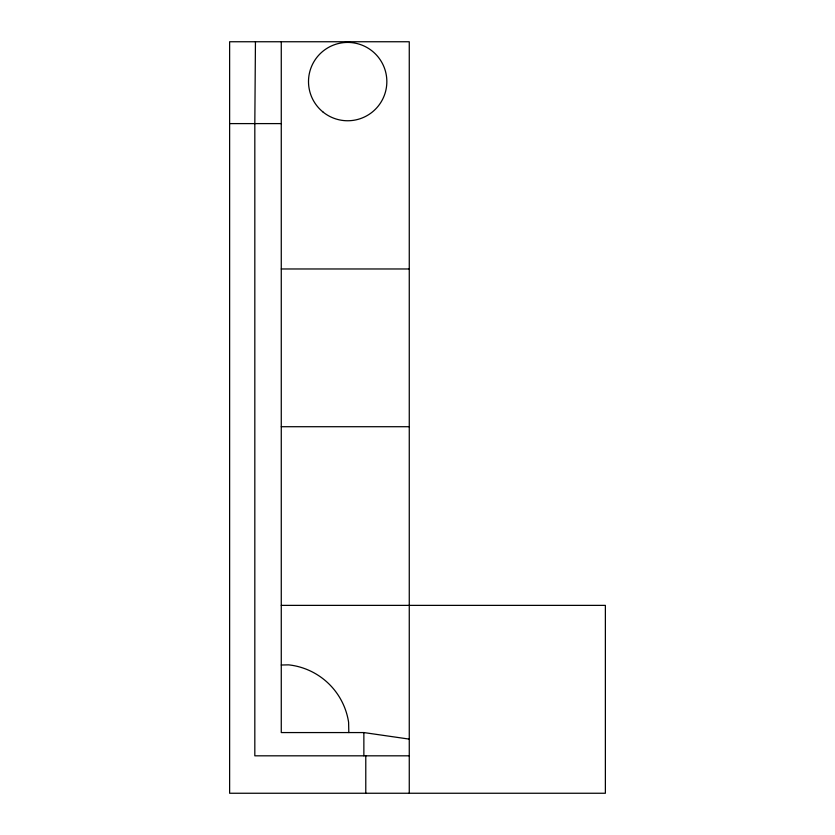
<?xml version="1.0" encoding="UTF-8"?>
<svg xmlns="http://www.w3.org/2000/svg" width="835" height="835" viewBox="0 0 835 835"><rect width="100%" height="100%" fill="white"/><g stroke="black" fill="none" stroke-linecap="round" stroke-linejoin="round"><path stroke-width="1.25" d="M255.447 41.75L254.821 123.601L254.821 755.821L409.265 755.821M281.27 665.015L288.67 664.858A68.115 68.115 0 0 1 348.592 722.191L348.821 732.566M229.625 123.601L281.27 123.601M281.27 268.974L409.265 268.974M281.27 426.716L409.265 426.716M281.27 605.375L605.375 605.375L605.375 793.25L229.625 793.25L229.625 41.75L409.265 41.75L409.265 793.25M409.265 739.111L363.862 732.566L281.27 732.566L281.27 41.75M365.782 755.821L365.782 793.25M363.862 732.566L363.862 755.821M323.197 112.172A39.172 39.172 0 0 0 386.396 87.498A39.172 39.172 0 0 0 333.436 45.1A39.172 39.172 0 0 0 323.197 112.172"/></g></svg>
